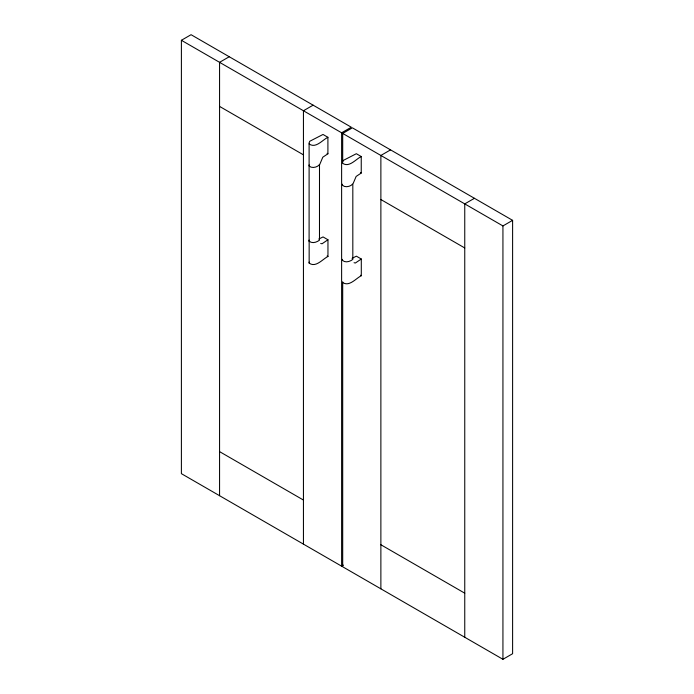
<?xml version="1.0" encoding="UTF-8"?>
<svg xmlns="http://www.w3.org/2000/svg" width="694" height="694" viewBox="0 0 694 694"><rect width="100%" height="100%" fill="white"/><g stroke="black" fill="none" stroke-linecap="round" stroke-linejoin="round"><path stroke-width="1.04" d="M309.099 241.087L309.108 142.912L309.732 141.29L323.005 134.463L327.906 137.299L327.906 153.79L322.805 157.2L319.5 165.025L319.483 240.159C316.698 242.353 312.014 243.872 309.099 241.087L309.108 240.081M342.446 259.322L342.437 260.328C345.352 263.113 350.028 261.603 352.821 259.4L352.821 184.274L356.143 176.441L361.244 173.032L361.244 156.54L356.343 153.712L343.07 160.54L342.437 163.159C349.056 168.078 355.684 159.23 361.244 156.54M309.108 164.955L309.099 165.961C311.832 168.842 317.557 167.098 319.188 164.86M318.728 239.066L323.057 236.932L327.958 239.768L327.958 256.476C322.615 259.105 315.692 268.049 309.151 263.095L309.16 262.089M342.446 184.196L342.437 185.203C345.17 188.091 350.895 186.348 352.526 184.11M327.958 239.768L322.042 243.768L320.732 243.473M352.066 258.315L356.395 256.181L361.296 259.009L355.38 263.009L354.07 262.722M361.296 259.009L361.296 275.718C355.944 278.346 349.03 287.299 342.489 282.345M327.906 137.299C322.346 139.98 315.718 148.828 309.099 143.918M181.394 40.287L191.067 34.7L351.303 127.21L341.622 132.797L181.394 40.287L181.394 473.664L341.622 566.174L343.383 565.15M229.246 56.743L219.564 62.33L219.564 495.698M313.124 105.167L303.443 110.754L303.443 544.131M342.697 161.589L342.697 133.422L352.379 127.826L512.606 220.336L512.606 653.713L502.933 659.3L342.697 566.79L342.697 281.851M390.557 149.869L380.876 155.456L380.876 588.833M474.436 198.302L464.754 203.889L464.754 637.257M342.697 133.422L502.933 225.932L512.606 220.336M327.091 153.313L327.906 153.79M360.429 172.563L361.244 173.032M219.564 106.408L303.443 154.84M380.876 199.542L464.754 247.966M327.143 255.999L327.958 256.476M360.481 275.249L361.296 275.718M219.564 451.621L303.443 500.044M380.876 544.747L464.754 593.179M502.933 225.932L502.933 659.3M341.622 132.797L341.622 566.174M309.151 241.052L309.151 263.095"/></g></svg>
